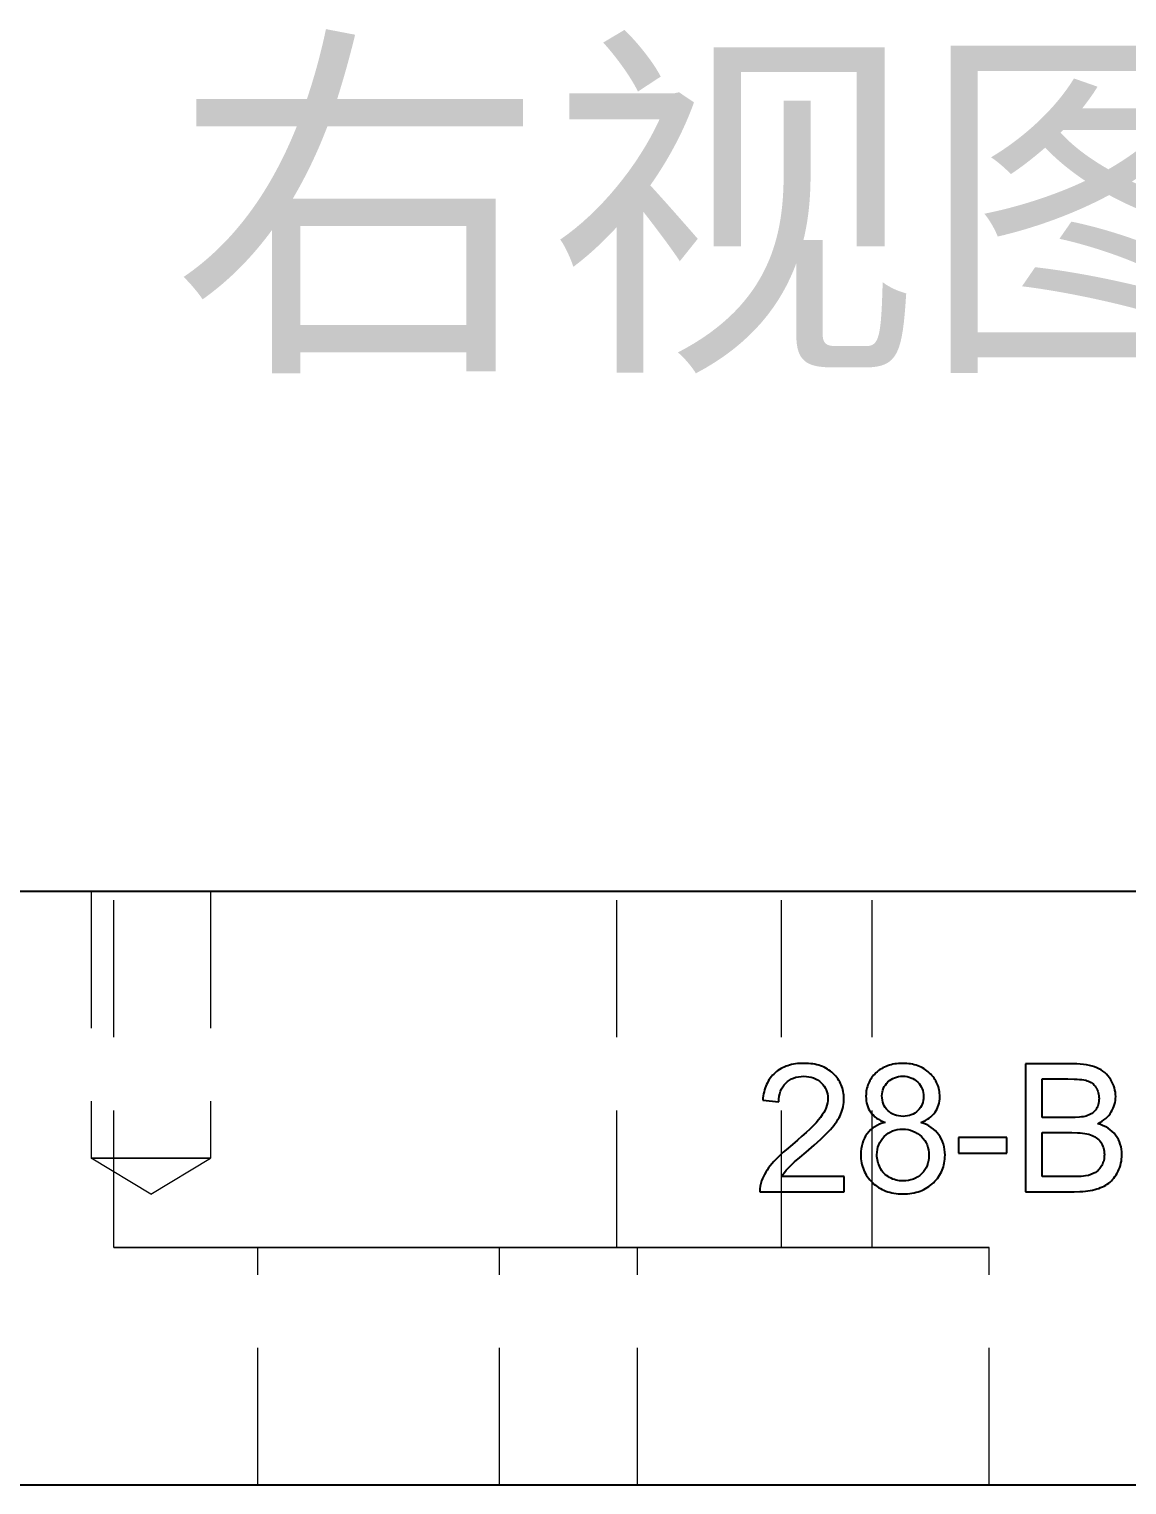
# Model space of a CAD drawing. Header units: millimetres. Extents: x 18 to 1043, y 90 to 420.
# Drawn here: x 54.29 to 72.79, y 287.31 to 311.83 of the extents above; entities that cross this region are included whole.
import ezdxf
from ezdxf.enums import TextEntityAlignment as Align

# ---------------------------------------------------------------- set-up
doc = ezdxf.new("R2010")
doc.units = ezdxf.units.MM
doc.linetypes.add('WP_HIDDEN', pattern=[2.3, 1.5, -0.8])
for name, color, linetype, lineweight in [('ANNOTATIONS', 7, 'CONTINUOUS', 18), ('HIDDEN', 7, 'WP_HIDDEN', 13), ('VISIBLE', 7, 'CONTINUOUS', 25)]:
    doc.layers.add(name, color=color, linetype=linetype, lineweight=lineweight)
doc.styles.add('CJK', font='Arial Unicode.ttf')

msp = doc.modelspace()

# ---------------------------------------------------------------- linework, layer by layer
at = {"layer": 'HIDDEN', "ltscale": 1.538462}
for p, q in [((55.34115, 297.30769), (55.34115, 292.80769)), ((55.72115, 291.30769), (55.72115, 297.30769)), ((57.35115, 297.30769), (57.35115, 292.80769)), ((64.19615, 291.30769), (64.19615, 297.30769)), ((66.97115, 291.30769), (66.97115, 297.30769)), ((68.49615, 291.30769), (68.49615, 297.30769)), ((56.34615, 292.20383), (55.34115, 292.80769)), ((56.34615, 292.20383), (57.35115, 292.80769)), ((58.14615, 287.30769), (58.14615, 291.30769)), ((62.22115, 287.30769), (62.22115, 291.30769)), ((64.54615, 287.30769), (64.54615, 291.30769)), ((70.47115, 287.30769), (70.47115, 291.30769))]:
    msp.add_line(p, q, dxfattribs=at)
for points in [[(57.35115, 297.30769), (57.32596, 297.30769), (57.25163, 297.30769), (57.13189, 297.30769), (56.97276, 297.30769), (56.78221, 297.30769), (56.56979, 297.30769), (56.34615, 297.30769), (56.12252, 297.30769), (55.9101, 297.30769), (55.71955, 297.30769), (55.56041, 297.30769), (55.44068, 297.30769), (55.36635, 297.30769), (55.34115, 297.30769)], [(55.34115, 297.30769), (55.34747, 297.30769), (55.36635, 297.30769), (55.39755, 297.30769), (55.44068, 297.30769), (55.4952, 297.30769), (55.56041, 297.30769), (55.63551, 297.30769), (55.71955, 297.30769), (55.81146, 297.30769), (55.9101, 297.30769), (56.01422, 297.30769), (56.12252, 297.30769), (56.23363, 297.30769), (56.34615, 297.30769)], [(66.97115, 297.30769), (66.83012, 297.30769), (66.4141, 297.30769), (65.74396, 297.30769), (64.85328, 297.30769), (63.78675, 297.30769), (62.59783, 297.30769), (61.34615, 297.30769), (60.09447, 297.30769), (58.90556, 297.30769), (57.83902, 297.30769), (56.94835, 297.30769), (56.2782, 297.30769), (55.86218, 297.30769), (55.72115, 297.30769)], [(55.72115, 297.30769), (55.75652, 297.30769), (55.86218, 297.30769), (56.03681, 297.30769), (56.2782, 297.30769), (56.58333, 297.30769), (56.94835, 297.30769), (57.36868, 297.30769), (57.83902, 297.30769), (58.35347, 297.30769), (58.90556, 297.30769), (59.48833, 297.30769), (60.09447, 297.30769), (60.71635, 297.30769), (61.34615, 297.30769)], [(56.34615, 297.30769), (56.45868, 297.30769), (56.56979, 297.30769), (56.67808, 297.30769), (56.78221, 297.30769), (56.88085, 297.30769), (56.97276, 297.30769), (57.0568, 297.30769), (57.13189, 297.30769), (57.19711, 297.30769), (57.25163, 297.30769), (57.29476, 297.30769), (57.32596, 297.30769), (57.34483, 297.30769), (57.35115, 297.30769)], [(61.34615, 297.30769), (61.97595, 297.30769), (62.59783, 297.30769), (63.20397, 297.30769), (63.78675, 297.30769), (64.33883, 297.30769), (64.85328, 297.30769), (65.32363, 297.30769), (65.74396, 297.30769), (66.10898, 297.30769), (66.4141, 297.30769), (66.6555, 297.30769), (66.83012, 297.30769), (66.93579, 297.30769), (66.97115, 297.30769)], [(68.49615, 297.30769), (68.44225, 297.30769), (68.28324, 297.30769), (68.02709, 297.30769), (67.68666, 297.30769), (67.279, 297.30769), (66.82457, 297.30769), (66.34615, 297.30769), (65.86773, 297.30769), (65.4133, 297.30769), (65.00565, 297.30769), (64.66522, 297.30769), (64.40907, 297.30769), (64.25006, 297.30769), (64.19615, 297.30769)], [(64.19615, 297.30769), (64.20967, 297.30769), (64.25006, 297.30769), (64.3168, 297.30769), (64.40907, 297.30769), (64.5257, 297.30769), (64.66522, 297.30769), (64.82587, 297.30769), (65.00565, 297.30769), (65.20228, 297.30769), (65.4133, 297.30769), (65.63605, 297.30769), (65.86773, 297.30769), (66.10543, 297.30769), (66.34615, 297.30769)], [(66.34615, 297.30769), (66.58688, 297.30769), (66.82457, 297.30769), (67.05625, 297.30769), (67.279, 297.30769), (67.49002, 297.30769), (67.68666, 297.30769), (67.86643, 297.30769), (68.02709, 297.30769), (68.16661, 297.30769), (68.28324, 297.30769), (68.3755, 297.30769), (68.44225, 297.30769), (68.48264, 297.30769), (68.49615, 297.30769)], [(57.35115, 292.80769), (57.32596, 292.80769), (57.25163, 292.80769), (57.13189, 292.80769), (56.97276, 292.80769), (56.78221, 292.80769), (56.56979, 292.80769), (56.34615, 292.80769), (56.12252, 292.80769), (55.9101, 292.80769), (55.71955, 292.80769), (55.56041, 292.80769), (55.44068, 292.80769), (55.36635, 292.80769), (55.34115, 292.80769)], [(55.34115, 292.80769), (55.34747, 292.80769), (55.36635, 292.80769), (55.39755, 292.80769), (55.44068, 292.80769), (55.4952, 292.80769), (55.56041, 292.80769), (55.63551, 292.80769), (55.71955, 292.80769), (55.81146, 292.80769), (55.9101, 292.80769), (56.01422, 292.80769), (56.12252, 292.80769), (56.23363, 292.80769), (56.34615, 292.80769)], [(56.34615, 292.80769), (56.45868, 292.80769), (56.56979, 292.80769), (56.67808, 292.80769), (56.78221, 292.80769), (56.88085, 292.80769), (56.97276, 292.80769), (57.0568, 292.80769), (57.13189, 292.80769), (57.19711, 292.80769), (57.25163, 292.80769), (57.29476, 292.80769), (57.32596, 292.80769), (57.34483, 292.80769), (57.35115, 292.80769)], [(66.97115, 291.30769), (66.83012, 291.30769), (66.4141, 291.30769), (65.74396, 291.30769), (64.85328, 291.30769), (63.78675, 291.30769), (62.59783, 291.30769), (61.34615, 291.30769), (60.09447, 291.30769), (58.90556, 291.30769), (57.83902, 291.30769), (56.94835, 291.30769), (56.2782, 291.30769), (55.86218, 291.30769), (55.72115, 291.30769)], [(55.72115, 291.30769), (55.75652, 291.30769), (55.86218, 291.30769), (56.03681, 291.30769), (56.2782, 291.30769), (56.58333, 291.30769), (56.94835, 291.30769), (57.36868, 291.30769), (57.83902, 291.30769), (58.35347, 291.30769), (58.90556, 291.30769), (59.48833, 291.30769), (60.09447, 291.30769), (60.71635, 291.30769), (61.34615, 291.30769)], [(64.54615, 291.30769), (64.46592, 291.30769), (64.22925, 291.30769), (63.84801, 291.30769), (63.34132, 291.30769), (62.73458, 291.30769), (62.05822, 291.30769), (61.34615, 291.30769), (60.63409, 291.30769), (59.95773, 291.30769), (59.35099, 291.30769), (58.84429, 291.30769), (58.46305, 291.30769), (58.22638, 291.30769), (58.14615, 291.30769)], [(58.14615, 291.30769), (58.16627, 291.30769), (58.22638, 291.30769), (58.32573, 291.30769), (58.46305, 291.30769), (58.63664, 291.30769), (58.84429, 291.30769), (59.08341, 291.30769), (59.35099, 291.30769), (59.64365, 291.30769), (59.95773, 291.30769), (60.28926, 291.30769), (60.63409, 291.30769), (60.98787, 291.30769), (61.34615, 291.30769)], [(61.34615, 291.30769), (61.97595, 291.30769), (62.59783, 291.30769), (63.20397, 291.30769), (63.78675, 291.30769), (64.33883, 291.30769), (64.85328, 291.30769), (65.32363, 291.30769), (65.74396, 291.30769), (66.10898, 291.30769), (66.4141, 291.30769), (66.6555, 291.30769), (66.83012, 291.30769), (66.93579, 291.30769), (66.97115, 291.30769)], [(61.34615, 291.30769), (61.70444, 291.30769), (62.05822, 291.30769), (62.40305, 291.30769), (62.73458, 291.30769), (63.04866, 291.30769), (63.34132, 291.30769), (63.6089, 291.30769), (63.84801, 291.30769), (64.05567, 291.30769), (64.22925, 291.30769), (64.36658, 291.30769), (64.46592, 291.30769), (64.52603, 291.30769), (64.54615, 291.30769)], [(70.47115, 291.30769), (70.36773, 291.30769), (70.06265, 291.30769), (69.57121, 291.30769), (68.91805, 291.30769), (68.13592, 291.30769), (67.26405, 291.30769), (66.34615, 291.30769), (65.42825, 291.30769), (64.55638, 291.30769), (63.77426, 291.30769), (63.1211, 291.30769), (62.62966, 291.30769), (62.32458, 291.30769), (62.22115, 291.30769)], [(62.22115, 291.30769), (62.24709, 291.30769), (62.32458, 291.30769), (62.45264, 291.30769), (62.62966, 291.30769), (62.85342, 291.30769), (63.1211, 291.30769), (63.42934, 291.30769), (63.77426, 291.30769), (64.15152, 291.30769), (64.55638, 291.30769), (64.98375, 291.30769), (65.42825, 291.30769), (65.8843, 291.30769), (66.34615, 291.30769)], [(68.49615, 291.30769), (68.44225, 291.30769), (68.28324, 291.30769), (68.02709, 291.30769), (67.68666, 291.30769), (67.279, 291.30769), (66.82457, 291.30769), (66.34615, 291.30769), (65.86773, 291.30769), (65.4133, 291.30769), (65.00565, 291.30769), (64.66522, 291.30769), (64.40907, 291.30769), (64.25006, 291.30769), (64.19615, 291.30769)], [(64.19615, 291.30769), (64.20967, 291.30769), (64.25006, 291.30769), (64.3168, 291.30769), (64.40907, 291.30769), (64.5257, 291.30769), (64.66522, 291.30769), (64.82587, 291.30769), (65.00565, 291.30769), (65.20228, 291.30769), (65.4133, 291.30769), (65.63605, 291.30769), (65.86773, 291.30769), (66.10543, 291.30769), (66.34615, 291.30769)], [(66.34615, 291.30769), (66.58688, 291.30769), (66.82457, 291.30769), (67.05625, 291.30769), (67.279, 291.30769), (67.49002, 291.30769), (67.68666, 291.30769), (67.86643, 291.30769), (68.02709, 291.30769), (68.16661, 291.30769), (68.28324, 291.30769), (68.3755, 291.30769), (68.44225, 291.30769), (68.48264, 291.30769), (68.49615, 291.30769)], [(66.34615, 291.30769), (66.80801, 291.30769), (67.26405, 291.30769), (67.70855, 291.30769), (68.13592, 291.30769), (68.54079, 291.30769), (68.91805, 291.30769), (69.26297, 291.30769), (69.57121, 291.30769), (69.83889, 291.30769), (70.06265, 291.30769), (70.23967, 291.30769), (70.36773, 291.30769), (70.44522, 291.30769), (70.47115, 291.30769)], [(64.54615, 287.30769), (64.46592, 287.30769), (64.22925, 287.30769), (63.84801, 287.30769), (63.34132, 287.30769), (62.73458, 287.30769), (62.05822, 287.30769), (61.34615, 287.30769), (60.63409, 287.30769), (59.95773, 287.30769), (59.35099, 287.30769), (58.84429, 287.30769), (58.46305, 287.30769), (58.22638, 287.30769), (58.14615, 287.30769)], [(58.14615, 287.30769), (58.16627, 287.30769), (58.22638, 287.30769), (58.32573, 287.30769), (58.46305, 287.30769), (58.63664, 287.30769), (58.84429, 287.30769), (59.08341, 287.30769), (59.35099, 287.30769), (59.64365, 287.30769), (59.95773, 287.30769), (60.28926, 287.30769), (60.63409, 287.30769), (60.98787, 287.30769), (61.34615, 287.30769)], [(61.34615, 287.30769), (61.70444, 287.30769), (62.05822, 287.30769), (62.40305, 287.30769), (62.73458, 287.30769), (63.04866, 287.30769), (63.34132, 287.30769), (63.6089, 287.30769), (63.84801, 287.30769), (64.05567, 287.30769), (64.22925, 287.30769), (64.36658, 287.30769), (64.46592, 287.30769), (64.52603, 287.30769), (64.54615, 287.30769)], [(70.47115, 287.30769), (70.36773, 287.30769), (70.06265, 287.30769), (69.57121, 287.30769), (68.91805, 287.30769), (68.13592, 287.30769), (67.26405, 287.30769), (66.34615, 287.30769), (65.42825, 287.30769), (64.55638, 287.30769), (63.77426, 287.30769), (63.1211, 287.30769), (62.62966, 287.30769), (62.32458, 287.30769), (62.22115, 287.30769)], [(62.22115, 287.30769), (62.24709, 287.30769), (62.32458, 287.30769), (62.45264, 287.30769), (62.62966, 287.30769), (62.85342, 287.30769), (63.1211, 287.30769), (63.42934, 287.30769), (63.77426, 287.30769), (64.15152, 287.30769), (64.55638, 287.30769), (64.98375, 287.30769), (65.42825, 287.30769), (65.8843, 287.30769), (66.34615, 287.30769)], [(66.34615, 287.30769), (66.80801, 287.30769), (67.26405, 287.30769), (67.70855, 287.30769), (68.13592, 287.30769), (68.54079, 287.30769), (68.91805, 287.30769), (69.26297, 287.30769), (69.57121, 287.30769), (69.83889, 287.30769), (70.06265, 287.30769), (70.23967, 287.30769), (70.36773, 287.30769), (70.44522, 287.30769), (70.47115, 287.30769)]]:
    msp.add_lwpolyline(points, dxfattribs=at)
at = {"layer": 'VISIBLE'}
for p, q in [((23.84615, 297.30769), (123.84615, 297.30769)), ((66.8413, 294.22786), (66.82035, 294.20625)), ((66.86346, 294.24835), (66.8413, 294.22786)), ((66.88672, 294.26764), (66.86346, 294.24835)), ((66.91094, 294.28569), (66.88672, 294.26764)), ((66.93614, 294.3025), (66.91094, 294.28569)), ((66.96232, 294.31806), (66.93614, 294.3025)), ((66.98948, 294.33238), (66.96232, 294.31806)), ((67.0176, 294.34545), (66.98948, 294.33238)), ((67.04671, 294.35727), (67.0176, 294.34545)), ((67.07679, 294.36786), (67.04671, 294.35727)), ((67.10784, 294.37719), (67.07679, 294.36786)), ((67.13987, 294.38528), (67.10784, 294.37719)), ((67.17287, 294.39213), (67.13987, 294.38528)), ((67.20685, 294.39773), (67.17287, 294.39213)), ((67.24181, 294.40209), (67.20685, 294.39773)), ((67.27774, 294.4052), (67.24181, 294.40209)), ((67.31464, 294.40707), (67.27774, 294.4052)), ((67.35252, 294.40769), (67.31464, 294.40707)), ((67.39075, 294.40702), (67.35252, 294.40769)), ((67.42798, 294.40501), (67.39075, 294.40702)), ((67.46419, 294.40165), (67.42798, 294.40501)), ((67.49939, 294.39695), (67.46419, 294.40165)), ((67.53358, 294.39091), (67.49939, 294.39695)), ((67.56676, 294.38353), (67.53358, 294.39091)), ((67.59894, 294.3748), (67.56676, 294.38353)), ((67.6301, 294.36474), (67.59894, 294.3748)), ((67.66025, 294.35332), (67.6301, 294.36474)), ((67.6894, 294.34057), (67.66025, 294.35332)), ((67.71753, 294.32648), (67.6894, 294.34057)), ((67.74465, 294.31104), (67.71753, 294.32648)), ((67.77077, 294.29426), (67.74465, 294.31104)), ((67.79587, 294.27614), (67.77077, 294.29426)), ((67.81997, 294.25667), (67.79587, 294.27614)), ((67.84305, 294.23586), (67.81997, 294.25667)), ((67.86493, 294.21406), (67.84305, 294.23586)), ((68.54224, 294.22731), (68.52311, 294.20642)), ((68.56269, 294.24761), (68.54224, 294.22731)), ((68.58424, 294.267), (68.56269, 294.24761)), ((68.60666, 294.28513), (68.58424, 294.267)), ((68.62995, 294.30201), (68.60666, 294.28513)), ((68.65411, 294.31765), (68.62995, 294.30201)), ((68.67915, 294.33203), (68.65411, 294.31765)), ((68.70506, 294.34516), (68.67915, 294.33203)), ((68.73184, 294.35704), (68.70506, 294.34516)), ((68.75949, 294.36767), (68.73184, 294.35704)), ((68.78801, 294.37705), (68.75949, 294.36767)), ((68.81741, 294.38518), (68.78801, 294.37705)), ((68.84768, 294.39206), (68.81741, 294.38518)), ((68.87882, 294.39769), (68.84768, 294.39206)), ((68.91083, 294.40206), (68.87882, 294.39769)), ((68.94371, 294.40519), (68.91083, 294.40206)), ((68.97747, 294.40707), (68.94371, 294.40519)), ((69.0121, 294.40769), (68.97747, 294.40707)), ((69.04691, 294.40705), (69.0121, 294.40769)), ((69.08087, 294.40513), (69.04691, 294.40705)), ((69.11397, 294.40194), (69.08087, 294.40513)), ((69.1462, 294.39746), (69.11397, 294.40194)), ((69.17758, 294.3917), (69.1462, 294.39746)), ((69.20809, 294.38466), (69.17758, 294.3917)), ((69.23775, 294.37635), (69.20809, 294.38466)), ((69.26654, 294.36675), (69.23775, 294.37635)), ((69.29447, 294.35588), (69.26654, 294.36675)), ((69.32155, 294.34373), (69.29447, 294.35588)), ((69.34776, 294.33029), (69.32155, 294.34373)), ((69.37311, 294.31558), (69.34776, 294.33029)), ((69.3976, 294.29959), (69.37311, 294.31558)), ((69.42123, 294.28232), (69.3976, 294.29959)), ((69.444, 294.26377), (69.42123, 294.28232)), ((69.46591, 294.24394), (69.444, 294.26377)), ((69.48672, 294.22319), (69.46591, 294.24394)), ((71.07995, 294.39888), (71.07995, 292.24588)), ((71.88771, 294.39888), (71.07995, 294.39888)), ((71.94787, 294.39786), (71.88771, 294.39888)), ((72.00497, 294.3948), (71.94787, 294.39786)), ((72.05903, 294.38969), (72.00497, 294.3948)), ((72.11003, 294.38254), (72.05903, 294.38969)), ((72.15798, 294.37335), (72.11003, 294.38254)), ((72.20287, 294.36212), (72.15798, 294.37335)), ((72.24472, 294.34884), (72.20287, 294.36212)), ((72.28351, 294.33353), (72.24472, 294.34884)), ((72.31977, 294.31609), (72.28351, 294.33353)), ((72.35401, 294.29644), (72.31977, 294.31609)), ((72.38623, 294.2746), (72.35401, 294.29644)), ((72.41642, 294.25055), (72.38623, 294.2746)), ((72.4446, 294.2243), (72.41642, 294.25055)), ((66.69606, 293.99266), (66.68595, 293.96087)), ((66.70738, 294.02331), (66.69606, 293.99266)), ((66.7199, 294.05284), (66.70738, 294.02331)), ((66.73363, 294.08123), (66.7199, 294.05284)), ((66.74856, 294.10849), (66.73363, 294.08123)), ((66.7647, 294.13463), (66.74856, 294.10849)), ((66.78205, 294.15963), (66.7647, 294.13463)), ((66.80059, 294.18351), (66.78205, 294.15963)), ((66.82035, 294.20625), (66.80059, 294.18351)), ((66.97116, 293.97601), (66.99096, 294.01153)), ((66.99096, 294.01153), (67.0143, 294.0443)), ((67.0143, 294.0443), (67.04117, 294.07431)), ((67.04117, 294.07431), (67.071, 294.10116)), ((67.071, 294.10116), (67.10322, 294.12443)), ((67.10322, 294.12443), (67.13783, 294.14412)), ((67.13783, 294.14412), (67.17482, 294.16023)), ((67.17482, 294.16023), (67.2142, 294.17276)), ((67.2142, 294.17276), (67.25596, 294.18171)), ((67.25596, 294.18171), (67.30011, 294.18708)), ((67.30011, 294.18708), (67.34665, 294.18887)), ((67.34665, 294.18887), (67.39074, 294.18718)), ((67.39074, 294.18718), (67.4327, 294.18212)), ((67.4327, 294.18212), (67.47253, 294.17369)), ((67.47253, 294.17369), (67.51022, 294.16188)), ((67.51022, 294.16188), (67.54578, 294.1467)), ((67.54578, 294.1467), (67.5792, 294.12815)), ((67.5792, 294.12815), (67.61049, 294.10622)), ((67.61049, 294.10622), (67.63964, 294.08092)), ((67.63964, 294.08092), (67.66598, 294.05317)), ((67.66598, 294.05317), (67.6888, 294.02388)), ((67.6888, 294.02388), (67.70811, 293.99305)), ((67.70811, 293.99305), (67.72391, 293.96068)), ((67.88539, 294.19162), (67.86493, 294.21406)), ((67.90444, 294.16854), (67.88539, 294.19162)), ((67.92208, 294.14481), (67.90444, 294.16854)), ((67.93831, 294.12044), (67.92208, 294.14481)), ((67.95313, 294.09543), (67.93831, 294.12044)), ((67.96654, 294.06977), (67.95313, 294.09543)), ((67.97854, 294.04347), (67.96654, 294.06977)), ((67.98912, 294.01653), (67.97854, 294.04347)), ((67.99829, 293.98895), (67.98912, 294.01653)), ((68.00606, 293.96073), (67.99829, 293.98895)), ((68.41029, 293.9921), (68.40435, 293.96536)), ((68.41755, 294.01825), (68.41029, 293.9921)), ((68.42612, 294.04382), (68.41755, 294.01825)), ((68.43602, 294.06881), (68.42612, 294.04382)), ((68.44724, 294.09321), (68.43602, 294.06881)), ((68.45977, 294.11702), (68.44724, 294.09321)), ((68.47362, 294.14025), (68.45977, 294.11702)), ((68.4888, 294.16289), (68.47362, 294.14025)), ((68.50529, 294.18495), (68.4888, 294.16289)), ((68.52311, 294.20642), (68.50529, 294.18495)), ((68.67807, 293.95733), (68.68899, 293.98693)), ((68.68899, 293.98693), (68.70304, 294.01534)), ((68.70304, 294.01534), (68.7202, 294.04256)), ((68.7202, 294.04256), (68.74049, 294.06858)), ((68.74049, 294.06858), (68.7639, 294.09341)), ((68.7639, 294.09341), (68.78967, 294.11612)), ((68.78967, 294.11612), (68.81704, 294.13581)), ((68.81704, 294.13581), (68.84602, 294.15247)), ((68.84602, 294.15247), (68.87661, 294.1661)), ((68.87661, 294.1661), (68.90881, 294.17671)), ((68.90881, 294.17671), (68.94261, 294.18428)), ((68.94261, 294.18428), (68.97802, 294.18882)), ((68.97802, 294.18882), (69.01503, 294.19034)), ((69.01503, 294.19034), (69.05172, 294.18879)), ((69.05172, 294.18879), (69.08686, 294.18414)), ((69.08686, 294.18414), (69.12047, 294.1764)), ((69.12047, 294.1764), (69.15254, 294.16555)), ((69.15254, 294.16555), (69.18307, 294.15161)), ((69.18307, 294.15161), (69.21206, 294.13457)), ((69.21206, 294.13457), (69.23952, 294.11444)), ((69.23952, 294.11444), (69.26544, 294.0912)), ((69.26544, 294.0912), (69.28902, 294.0657)), ((69.28902, 294.0657), (69.30945, 294.03875)), ((69.30945, 294.03875), (69.32674, 294.01035)), ((69.32674, 294.01035), (69.34089, 293.98051)), ((69.50618, 294.20189), (69.48672, 294.22319)), ((69.52431, 294.18003), (69.50618, 294.20189)), ((69.54109, 294.15761), (69.52431, 294.18003)), ((69.55652, 294.13464), (69.54109, 294.15761)), ((69.57062, 294.11111), (69.55652, 294.13464)), ((69.58337, 294.08702), (69.57062, 294.11111)), ((69.59478, 294.06238), (69.58337, 294.08702)), ((69.60485, 294.03718), (69.59478, 294.06238)), ((69.61358, 294.01143), (69.60485, 294.03718)), ((69.62096, 293.98512), (69.61358, 294.01143)), ((69.627, 293.95825), (69.62096, 293.98512)), ((71.36487, 293.49421), (71.36487, 294.14481)), ((71.36487, 294.14481), (71.79519, 294.14481)), ((71.79519, 294.14481), (71.90267, 294.14293)), ((71.90267, 294.14293), (71.95001, 294.14057)), ((71.95001, 294.14057), (71.99309, 294.13728)), ((71.99309, 294.13728), (72.03189, 294.13305)), ((72.03189, 294.13305), (72.06643, 294.12787)), ((72.06643, 294.12787), (72.09669, 294.12176)), ((72.09669, 294.12176), (72.12269, 294.1147)), ((72.12269, 294.1147), (72.14587, 294.10637)), ((72.14587, 294.10637), (72.16767, 294.09644)), ((72.16767, 294.09644), (72.1881, 294.08489)), ((72.1881, 294.08489), (72.20714, 294.07174)), ((72.20714, 294.07174), (72.22481, 294.05699)), ((72.22481, 294.05699), (72.2411, 294.04063)), ((72.2411, 294.04063), (72.25602, 294.02266)), ((72.25602, 294.02266), (72.26956, 294.00309)), ((72.26956, 294.00309), (72.28161, 293.98231)), ((72.28161, 293.98231), (72.29205, 293.96073)), ((72.47076, 294.19584), (72.4446, 294.2243)), ((72.49491, 294.16519), (72.47076, 294.19584)), ((72.51703, 294.13233), (72.49491, 294.16519)), ((72.53682, 294.09817), (72.51703, 294.13233)), ((72.55397, 294.06362), (72.53682, 294.09817)), ((72.56849, 294.02868), (72.55397, 294.06362)), ((72.58036, 293.99336), (72.56849, 294.02868)), ((72.5896, 293.95764), (72.58036, 293.99336)), ((66.65754, 293.82243), (66.65345, 293.785)), ((66.65345, 293.785), (66.92515, 293.75709)), ((66.66283, 293.85874), (66.65754, 293.82243)), ((66.66933, 293.89391), (66.66283, 293.85874)), ((66.67704, 293.92796), (66.66933, 293.89391)), ((66.68595, 293.96087), (66.67704, 293.92796)), ((66.92515, 293.75709), (66.92728, 293.80638)), ((66.92728, 293.80638), (66.93295, 293.85292)), ((66.93295, 293.85292), (66.94215, 293.8967)), ((66.94215, 293.8967), (66.95489, 293.93773)), ((66.95489, 293.93773), (66.97116, 293.97601)), ((67.72391, 293.96068), (67.7362, 293.92678)), ((67.74429, 293.73979), (67.73465, 293.70091)), ((67.7362, 293.92678), (67.74497, 293.89133)), ((67.75007, 293.7781), (67.74429, 293.73979)), ((67.74497, 293.89133), (67.75024, 293.85435)), ((67.752, 293.81584), (67.75007, 293.7781)), ((67.75024, 293.85435), (67.752, 293.81584)), ((68.01241, 293.93186), (68.00606, 293.96073)), ((68.01735, 293.90235), (68.01241, 293.93186)), ((68.01626, 293.71365), (68.02039, 293.74562)), ((68.02087, 293.87219), (68.01735, 293.90235)), ((68.02039, 293.74562), (68.02287, 293.77772)), ((68.02299, 293.8414), (68.02087, 293.87219)), ((68.02287, 293.77772), (68.0237, 293.80996)), ((68.0237, 293.80996), (68.02299, 293.8414)), ((68.39446, 293.88163), (68.3938, 293.85255)), ((68.3938, 293.85255), (68.39503, 293.81432)), ((68.39643, 293.91013), (68.39446, 293.88163)), ((68.39503, 293.81432), (68.39875, 293.77747)), ((68.39973, 293.93804), (68.39643, 293.91013)), ((68.39875, 293.77747), (68.40495, 293.74199)), ((68.40435, 293.96536), (68.39973, 293.93804)), ((68.40495, 293.74199), (68.41362, 293.70789)), ((68.66403, 293.86136), (68.66559, 293.89455)), ((68.66556, 293.82405), (68.66403, 293.86136)), ((68.67018, 293.78848), (68.66556, 293.82405)), ((68.66559, 293.89455), (68.67027, 293.92653)), ((68.67786, 293.75466), (68.67018, 293.78848)), ((68.67027, 293.92653), (68.67807, 293.95733)), ((68.68863, 293.72258), (68.67786, 293.75466)), ((69.34089, 293.98051), (69.35189, 293.94922)), ((69.35231, 293.74813), (69.34162, 293.71799)), ((69.35189, 293.94922), (69.35975, 293.91648)), ((69.35994, 293.77963), (69.35231, 293.74813)), ((69.35975, 293.91648), (69.36447, 293.8823)), ((69.36452, 293.81247), (69.35994, 293.77963)), ((69.36447, 293.8823), (69.36604, 293.84668)), ((69.36604, 293.84668), (69.36452, 293.81247)), ((69.6181, 293.70514), (69.62669, 293.73833)), ((69.62669, 293.73833), (69.63283, 293.77274)), ((69.6317, 293.93082), (69.627, 293.95825)), ((69.63506, 293.90284), (69.6317, 293.93082)), ((69.63283, 293.77274), (69.63651, 293.80837)), ((69.63707, 293.8743), (69.63506, 293.90284)), ((69.63651, 293.80837), (69.63774, 293.84521)), ((69.63774, 293.84521), (69.63707, 293.8743)), ((72.29205, 293.96073), (72.30088, 293.93834)), ((72.30088, 293.93834), (72.30811, 293.91515)), ((72.30811, 293.91515), (72.31373, 293.89116)), ((72.31752, 293.76021), (72.31322, 293.73492)), ((72.31373, 293.89116), (72.31775, 293.86637)), ((72.3201, 293.78669), (72.31752, 293.76021)), ((72.31775, 293.86637), (72.32016, 293.84077)), ((72.32096, 293.81437), (72.3201, 293.78669)), ((72.32016, 293.84077), (72.32096, 293.81437)), ((72.58275, 293.71413), (72.59094, 293.74688)), ((72.5962, 293.92153), (72.5896, 293.95764)), ((72.59094, 293.74688), (72.59679, 293.78013)), ((72.60015, 293.88503), (72.5962, 293.92153)), ((72.59679, 293.78013), (72.6003, 293.81389)), ((72.60147, 293.84815), (72.60015, 293.88503)), ((72.6003, 293.81389), (72.60147, 293.84815)), ((67.62863, 293.49788), (67.59423, 293.45397)), ((67.65754, 293.53963), (67.62863, 293.49788)), ((67.6826, 293.58081), (67.65754, 293.53963)), ((67.70381, 293.62142), (67.6826, 293.58081)), ((67.72115, 293.66145), (67.70381, 293.62142)), ((67.73465, 293.70091), (67.72115, 293.66145)), ((67.92136, 293.46041), (67.94003, 293.49265)), ((67.94003, 293.49265), (67.95652, 293.52448)), ((67.95652, 293.52448), (67.97082, 293.55589)), ((67.97082, 293.55589), (67.98322, 293.58717)), ((67.98322, 293.58717), (67.99396, 293.61858)), ((67.99396, 293.61858), (68.00304, 293.65013)), ((68.00304, 293.65013), (68.01048, 293.68182)), ((68.01048, 293.68182), (68.01626, 293.71365)), ((68.41362, 293.70789), (68.42478, 293.67517)), ((68.42478, 293.67517), (68.43841, 293.64382)), ((68.43841, 293.64382), (68.45452, 293.61385)), ((68.45452, 293.61385), (68.4731, 293.58526)), ((68.4731, 293.58526), (68.49426, 293.55816)), ((68.49426, 293.55816), (68.51808, 293.53267)), ((68.51808, 293.53267), (68.54456, 293.50878)), ((68.54456, 293.50878), (68.57371, 293.4865)), ((68.70246, 293.69224), (68.68863, 293.72258)), ((68.71938, 293.66365), (68.70246, 293.69224)), ((68.73936, 293.6368), (68.71938, 293.66365)), ((68.76243, 293.6117), (68.73936, 293.6368)), ((68.78794, 293.58898), (68.76243, 293.6117)), ((68.8153, 293.56929), (68.78794, 293.58898)), ((68.84449, 293.55263), (68.8153, 293.56929)), ((68.87551, 293.539), (68.84449, 293.55263)), ((68.90837, 293.5284), (68.87551, 293.539)), ((68.94307, 293.52083), (68.90837, 293.5284)), ((68.9796, 293.51628), (68.94307, 293.52083)), ((69.01797, 293.51477), (68.9796, 293.51628)), ((69.0553, 293.51627), (69.01797, 293.51477)), ((69.0909, 293.52078), (69.0553, 293.51627)), ((69.12478, 293.5283), (69.0909, 293.52078)), ((69.15694, 293.53882), (69.12478, 293.5283)), ((69.18738, 293.55234), (69.15694, 293.53882)), ((69.2161, 293.56888), (69.18738, 293.55234)), ((69.2431, 293.58842), (69.2161, 293.56888)), ((69.26838, 293.61096), (69.2431, 293.58842)), ((69.29127, 293.63569), (69.26838, 293.61096)), ((69.3111, 293.66177), (69.29127, 293.63569)), ((69.32789, 293.6892), (69.3111, 293.66177)), ((69.34162, 293.71799), (69.32789, 293.6892)), ((69.46022, 293.48631), (69.48878, 293.50849)), ((69.48878, 293.50849), (69.51479, 293.53225)), ((69.51479, 293.53225), (69.53825, 293.5576)), ((69.53825, 293.5576), (69.55917, 293.58453)), ((69.55917, 293.58453), (69.57758, 293.61286)), ((69.57758, 293.61286), (69.59354, 293.6424)), ((69.59354, 293.6424), (69.60705, 293.67316)), ((69.60705, 293.67316), (69.6181, 293.70514)), ((71.83043, 293.49421), (71.36487, 293.49421)), ((71.91846, 293.49577), (71.83043, 293.49421)), ((71.99309, 293.50045), (71.91846, 293.49577)), ((72.02537, 293.50396), (71.99309, 293.50045)), ((72.05431, 293.50825), (72.02537, 293.50396)), ((72.0799, 293.51332), (72.05431, 293.50825)), ((72.10213, 293.51917), (72.0799, 293.51332)), ((72.12847, 293.52792), (72.10213, 293.51917)), ((72.15312, 293.53799), (72.12847, 293.52792)), ((72.17611, 293.5494), (72.15312, 293.53799)), ((72.19741, 293.56213), (72.17611, 293.5494)), ((72.21704, 293.5762), (72.19741, 293.56213)), ((72.235, 293.5916), (72.21704, 293.5762)), ((72.25128, 293.60832), (72.235, 293.5916)), ((72.26589, 293.62638), (72.25128, 293.60832)), ((72.2788, 293.64571), (72.26589, 293.62638)), ((72.28998, 293.66622), (72.2788, 293.64571)), ((72.29945, 293.68793), (72.28998, 293.66622)), ((72.30719, 293.71083), (72.29945, 293.68793)), ((72.31322, 293.73492), (72.30719, 293.71083)), ((72.43258, 293.47805), (72.45966, 293.50339)), ((72.45966, 293.50339), (72.48435, 293.53019)), ((72.48435, 293.53019), (72.50665, 293.55846)), ((72.50665, 293.55846), (72.52657, 293.5882)), ((72.52657, 293.5882), (72.54413, 293.61893)), ((72.54413, 293.61893), (72.55934, 293.65016)), ((72.55934, 293.65016), (72.57222, 293.68189)), ((72.57222, 293.68189), (72.58275, 293.71413)), ((67.44835, 293.2998), (67.3855, 293.24093)), ((67.50409, 293.35493), (67.44835, 293.2998)), ((67.55272, 293.40632), (67.50409, 293.35493)), ((67.59423, 293.45397), (67.55272, 293.40632)), ((67.72386, 293.21756), (67.76213, 293.25689)), ((67.76213, 293.25689), (67.79532, 293.29301)), ((67.79532, 293.29301), (67.82489, 293.32731)), ((67.82489, 293.32731), (67.85228, 293.36121)), ((67.85228, 293.36121), (67.87749, 293.39469)), ((67.87749, 293.39469), (67.90051, 293.42775)), ((67.90051, 293.42775), (67.92136, 293.46041)), ((68.44165, 293.25433), (68.41362, 293.22031)), ((68.47251, 293.28553), (68.44165, 293.25433)), ((68.50618, 293.3139), (68.47251, 293.28553)), ((68.54268, 293.33945), (68.50618, 293.3139)), ((68.582, 293.36218), (68.54268, 293.33945)), ((68.57371, 293.4865), (68.60551, 293.46582)), ((68.62414, 293.38209), (68.582, 293.36218)), ((68.60551, 293.46582), (68.63998, 293.44675)), ((68.66911, 293.39917), (68.62414, 293.38209)), ((68.63998, 293.44675), (68.67711, 293.42929)), ((68.7169, 293.41343), (68.66911, 293.39917)), ((68.67711, 293.42929), (68.7169, 293.41343)), ((68.76679, 293.22949), (68.80244, 293.25069)), ((68.80244, 293.25069), (68.84008, 293.26804)), ((68.84008, 293.26804), (68.87972, 293.28153)), ((68.87972, 293.28153), (68.92136, 293.29117)), ((68.92136, 293.29117), (68.965, 293.29695)), ((68.965, 293.29695), (69.01063, 293.29888)), ((69.01063, 293.29888), (69.05736, 293.29693)), ((69.05736, 293.29693), (69.1021, 293.29108)), ((69.1021, 293.29108), (69.14484, 293.28133)), ((69.14484, 293.28133), (69.18558, 293.26767)), ((69.18558, 293.26767), (69.22433, 293.25012)), ((69.22433, 293.25012), (69.26108, 293.22866)), ((69.32051, 293.41343), (69.35926, 293.42928)), ((69.3686, 293.39604), (69.32051, 293.41343)), ((69.35926, 293.42928), (69.39546, 293.44671)), ((69.41373, 293.37617), (69.3686, 293.39604)), ((69.39546, 293.44671), (69.42911, 293.46572)), ((69.45589, 293.35382), (69.41373, 293.37617)), ((69.42911, 293.46572), (69.46022, 293.48631)), ((69.4951, 293.32899), (69.45589, 293.35382)), ((69.53134, 293.30168), (69.4951, 293.32899)), ((69.56463, 293.27189), (69.53134, 293.30168)), ((69.59496, 293.23963), (69.56463, 293.27189)), ((72.3004, 293.3914), (72.33703, 293.41086)), ((72.34782, 293.37582), (72.3004, 293.3914)), ((72.33703, 293.41086), (72.37126, 293.43179)), ((72.39242, 293.35772), (72.34782, 293.37582)), ((72.37126, 293.43179), (72.40311, 293.45419)), ((72.4342, 293.33709), (72.39242, 293.35772)), ((72.40311, 293.45419), (72.43258, 293.47805)), ((72.47315, 293.31393), (72.4342, 293.33709)), ((72.50928, 293.28826), (72.47315, 293.31393)), ((72.54259, 293.26005), (72.50928, 293.28826)), ((72.57308, 293.22933), (72.54259, 293.26005)), ((67.15426, 293.04187), (67.04783, 292.9521)), ((67.23845, 293.11196), (67.15426, 293.04187)), ((67.31553, 293.17832), (67.23845, 293.11196)), ((67.3855, 293.24093), (67.31553, 293.17832)), ((67.38777, 292.9141), (67.52009, 293.0281)), ((67.52009, 293.0281), (67.63212, 293.12925)), ((67.63212, 293.12925), (67.68053, 293.17501)), ((67.68053, 293.17501), (67.72386, 293.21756)), ((68.32212, 293.01648), (68.3138, 292.96931)), ((68.33376, 293.06151), (68.32212, 293.01648)), ((68.34874, 293.10441), (68.33376, 293.06151)), ((68.36704, 293.14518), (68.34874, 293.10441)), ((68.38867, 293.18381), (68.36704, 293.14518)), ((68.41362, 293.22031), (68.38867, 293.18381)), ((68.59609, 292.99722), (68.6095, 293.03673)), ((68.6095, 293.03673), (68.62675, 293.07432)), ((68.62675, 293.07432), (68.64783, 293.10998)), ((68.64783, 293.10998), (68.67274, 293.14371)), ((68.67274, 293.14371), (68.70148, 293.17552)), ((68.70148, 293.17552), (68.73313, 293.20443)), ((68.73313, 293.20443), (68.76679, 293.22949)), ((69.26108, 293.22866), (69.29583, 293.20331)), ((69.29583, 293.20331), (69.32859, 293.17405)), ((69.32859, 293.17405), (69.35837, 293.14181)), ((69.35837, 293.14181), (69.38417, 293.1075)), ((69.38417, 293.1075), (69.406, 293.07113)), ((69.406, 293.07113), (69.42387, 293.03269)), ((69.42387, 293.03269), (69.43776, 292.99219)), ((69.62232, 293.20489), (69.59496, 293.23963)), ((69.64659, 293.16804), (69.62232, 293.20489)), ((69.66762, 293.12944), (69.64659, 293.16804)), ((69.68541, 293.0891), (69.66762, 293.12944)), ((69.69998, 293.04701), (69.68541, 293.0891)), ((69.7113, 293.00318), (69.69998, 293.04701)), ((69.71939, 292.95761), (69.7113, 293.00318)), ((69.9535, 293.15789), (69.9535, 292.89207)), ((70.76566, 293.15789), (69.9535, 293.15789)), ((70.76566, 292.89207), (70.76566, 293.15789)), ((71.36487, 292.49995), (71.36487, 293.24014)), ((71.36487, 293.24014), (71.86274, 293.24014)), ((71.86274, 293.24014), (71.95954, 293.23789)), ((71.95954, 293.23789), (72.00342, 293.23508)), ((72.00342, 293.23508), (72.04431, 293.23114)), ((72.04431, 293.23114), (72.08218, 293.22608)), ((72.08218, 293.22608), (72.11705, 293.2199)), ((72.11705, 293.2199), (72.14891, 293.21259)), ((72.14891, 293.21259), (72.17777, 293.20415)), ((72.17777, 293.20415), (72.20438, 293.19433)), ((72.20438, 293.19433), (72.22949, 293.18286)), ((72.22949, 293.18286), (72.25312, 293.16973)), ((72.25312, 293.16973), (72.27525, 293.15496)), ((72.27525, 293.15496), (72.29589, 293.13853)), ((72.29589, 293.13853), (72.31504, 293.12044)), ((72.31504, 293.12044), (72.3327, 293.10071)), ((72.3327, 293.10071), (72.34887, 293.07932)), ((72.34887, 293.07932), (72.36332, 293.05661)), ((72.36332, 293.05661), (72.37585, 293.03292)), ((72.37585, 293.03292), (72.38645, 293.00824)), ((72.38645, 293.00824), (72.39513, 292.98258)), ((72.60074, 293.19608), (72.57308, 293.22933)), ((72.62535, 293.16078), (72.60074, 293.19608)), ((72.64668, 293.12393), (72.62535, 293.16078)), ((72.66473, 293.08552), (72.64668, 293.12393)), ((72.6795, 293.04554), (72.66473, 293.08552)), ((72.69098, 293.00401), (72.6795, 293.04554)), ((72.69919, 292.96091), (72.69098, 293.00401)), ((66.87489, 292.78908), (66.83998, 292.75177)), ((66.91313, 292.82777), (66.87489, 292.78908)), ((66.9547, 292.86784), (66.91313, 292.82777)), ((66.9996, 292.90928), (66.9547, 292.86784)), ((67.04783, 292.9521), (66.9996, 292.90928)), ((67.19244, 292.74649), (67.27946, 292.82227)), ((67.27946, 292.82227), (67.38777, 292.9141)), ((68.30881, 292.92001), (68.30715, 292.86857)), ((68.30715, 292.86857), (68.30791, 292.83369)), ((68.30791, 292.83369), (68.3102, 292.79954)), ((68.3138, 292.96931), (68.30881, 292.92001)), ((68.3102, 292.79954), (68.31401, 292.76611)), ((68.31401, 292.76611), (68.31935, 292.73341)), ((68.57885, 292.8671), (68.58076, 292.9124)), ((68.57968, 292.83895), (68.57885, 292.8671)), ((68.5822, 292.81102), (68.57968, 292.83895)), ((68.58076, 292.9124), (68.58651, 292.95577)), ((68.58638, 292.78332), (68.5822, 292.81102)), ((68.59225, 292.75586), (68.58638, 292.78332)), ((68.58651, 292.95577), (68.59609, 292.99722)), ((68.59979, 292.72862), (68.59225, 292.75586)), ((69.43776, 292.99219), (69.44769, 292.94962)), ((69.44792, 292.76843), (69.43828, 292.7266)), ((69.44769, 292.94962), (69.45364, 292.90499)), ((69.4537, 292.81233), (69.44792, 292.76843)), ((69.45364, 292.90499), (69.45563, 292.85829)), ((69.45563, 292.85829), (69.4537, 292.81233)), ((69.71365, 292.72869), (69.71899, 292.76079)), ((69.71899, 292.76079), (69.72281, 292.79358)), ((69.72424, 292.91029), (69.71939, 292.95761)), ((69.72281, 292.79358), (69.7251, 292.82706)), ((69.72586, 292.86123), (69.72424, 292.91029)), ((69.7251, 292.82706), (69.72586, 292.86123)), ((69.9535, 292.89207), (70.76566, 292.89207)), ((72.3999, 292.7733), (72.39391, 292.751)), ((72.39513, 292.98258), (72.40188, 292.95592)), ((72.40456, 292.79635), (72.3999, 292.7733)), ((72.40188, 292.95592), (72.40669, 292.92828)), ((72.40789, 292.82015), (72.40456, 292.79635)), ((72.40669, 292.92828), (72.40959, 292.89966)), ((72.40988, 292.84472), (72.40789, 292.82015)), ((72.40959, 292.89966), (72.41055, 292.87004)), ((72.41055, 292.87004), (72.40988, 292.84472)), ((72.68978, 292.7241), (72.69676, 292.75959)), ((72.69676, 292.75959), (72.70176, 292.79574)), ((72.70411, 292.91626), (72.69919, 292.96091)), ((72.70176, 292.79574), (72.70475, 292.83256)), ((72.70575, 292.87004), (72.70411, 292.91626)), ((72.70475, 292.83256), (72.70575, 292.87004)), ((66.6843, 292.53788), (66.66561, 292.50188)), ((66.70503, 292.57375), (66.6843, 292.53788)), ((66.72781, 292.60948), (66.70503, 292.57375)), ((66.75263, 292.64507), (66.72781, 292.60948)), ((66.77949, 292.68052), (66.75263, 292.64507)), ((66.80839, 292.71584), (66.77949, 292.68052)), ((66.83998, 292.75177), (66.80839, 292.71584)), ((66.97068, 292.49995), (66.99417, 292.53588)), ((66.99417, 292.53588), (67.02061, 292.57173)), ((67.02061, 292.57173), (67.04998, 292.60748)), ((67.04998, 292.60748), (67.08229, 292.64314)), ((67.08229, 292.64314), (67.12672, 292.68679)), ((67.12672, 292.68679), (67.19244, 292.74649)), ((68.31935, 292.73341), (68.32622, 292.70145)), ((68.32622, 292.70145), (68.33461, 292.67021)), ((68.33461, 292.67021), (68.34453, 292.63969)), ((68.34453, 292.63969), (68.35598, 292.60991)), ((68.35598, 292.60991), (68.36895, 292.58086)), ((68.36895, 292.58086), (68.38345, 292.55253)), ((68.38345, 292.55253), (68.39947, 292.52494)), ((68.39947, 292.52494), (68.41702, 292.49807)), ((68.609, 292.70161), (68.59979, 292.72862)), ((68.61989, 292.67483), (68.609, 292.70161)), ((68.63245, 292.64828), (68.61989, 292.67483)), ((68.64667, 292.62259), (68.63245, 292.64828)), ((68.66251, 292.59839), (68.64667, 292.62259)), ((68.67999, 292.57569), (68.66251, 292.59839)), ((68.69909, 292.55447), (68.67999, 292.57569)), ((68.71982, 292.53475), (68.69909, 292.55447)), ((68.74219, 292.51652), (68.71982, 292.53475)), ((68.76618, 292.49978), (68.74219, 292.51652)), ((69.30039, 292.51984), (69.26645, 292.49508)), ((69.33226, 292.54841), (69.30039, 292.51984)), ((69.36118, 292.57992), (69.33226, 292.54841)), ((69.38624, 292.61349), (69.36118, 292.57992)), ((69.40744, 292.64913), (69.38624, 292.61349)), ((69.42479, 292.68683), (69.40744, 292.64913)), ((69.43828, 292.7266), (69.42479, 292.68683)), ((69.61599, 292.49664), (69.63354, 292.52324)), ((69.63354, 292.52324), (69.64956, 292.55052)), ((69.64956, 292.55052), (69.66406, 292.5785)), ((69.66406, 292.5785), (69.67703, 292.60716)), ((69.67703, 292.60716), (69.68847, 292.63651)), ((69.68847, 292.63651), (69.69839, 292.66655)), ((69.69839, 292.66655), (69.70678, 292.69727)), ((69.70678, 292.69727), (69.71365, 292.72869)), ((72.14197, 292.52051), (72.09479, 292.51023)), ((72.18511, 292.53373), (72.14197, 292.52051)), ((72.22421, 292.54988), (72.18511, 292.53373)), ((72.25928, 292.56897), (72.22421, 292.54988)), ((72.27543, 292.57984), (72.25928, 292.56897)), ((72.29085, 292.59188), (72.27543, 292.57984)), ((72.30554, 292.60508), (72.29085, 292.59188)), ((72.31949, 292.61946), (72.30554, 292.60508)), ((72.33271, 292.635), (72.31949, 292.61946)), ((72.34519, 292.65172), (72.33271, 292.635)), ((72.35694, 292.66961), (72.34519, 292.65172)), ((72.36796, 292.68867), (72.35694, 292.66961)), ((72.37794, 292.70869), (72.36796, 292.68867)), ((72.38659, 292.72947), (72.37794, 292.70869)), ((72.39391, 292.751), (72.38659, 292.72947)), ((72.58971, 292.49968), (72.60804, 292.52753)), ((72.60804, 292.52753), (72.62542, 292.55724)), ((72.62542, 292.55724), (72.64186, 292.5888)), ((72.64186, 292.5888), (72.65684, 292.62163)), ((72.65684, 292.62163), (72.66981, 292.65512)), ((72.66981, 292.65512), (72.68079, 292.68928)), ((72.68079, 292.68928), (72.68978, 292.7241)), ((66.60434, 292.29315), (66.60351, 292.24588)), ((66.60975, 292.3395), (66.60434, 292.29315)), ((66.61976, 292.38494), (66.60975, 292.3395)), ((66.63435, 292.42945), (66.61976, 292.38494)), ((66.64896, 292.46573), (66.63435, 292.42945)), ((66.66561, 292.50188), (66.64896, 292.46573)), ((68.02663, 292.49995), (66.97068, 292.49995)), ((68.02663, 292.24588), (68.02663, 292.49995)), ((68.41702, 292.49807), (68.43609, 292.47193)), ((68.43609, 292.47193), (68.4567, 292.44652)), ((68.4567, 292.44652), (68.47882, 292.42183)), ((68.47882, 292.42183), (68.50248, 292.39788)), ((68.50248, 292.39788), (68.52737, 292.37503)), ((68.52737, 292.37503), (68.55324, 292.35365)), ((68.55324, 292.35365), (68.58006, 292.33374)), ((68.58006, 292.33374), (68.60785, 292.31531)), ((68.60785, 292.31531), (68.6366, 292.29836)), ((68.6366, 292.29836), (68.66632, 292.28288)), ((68.66632, 292.28288), (68.697, 292.26887)), ((68.697, 292.26887), (68.72865, 292.25634)), ((68.7918, 292.48453), (68.76618, 292.49978)), ((68.81849, 292.47093), (68.7918, 292.48453)), ((68.84568, 292.45915), (68.81849, 292.47093)), ((68.87338, 292.44918), (68.84568, 292.45915)), ((68.90158, 292.44102), (68.87338, 292.44918)), ((68.93029, 292.43468), (68.90158, 292.44102)), ((68.9595, 292.43014), (68.93029, 292.43468)), ((68.98922, 292.42742), (68.9595, 292.43014)), ((69.01944, 292.42652), (68.98922, 292.42742)), ((69.06577, 292.42842), (69.01944, 292.42652)), ((69.11004, 292.43414), (69.06577, 292.42842)), ((69.15224, 292.44366), (69.11004, 292.43414)), ((69.19237, 292.45699), (69.15224, 292.44366)), ((69.23044, 292.47413), (69.19237, 292.45699)), ((69.26645, 292.49508), (69.23044, 292.47413)), ((69.30436, 292.25616), (69.336, 292.26864)), ((69.336, 292.26864), (69.36668, 292.28259)), ((69.36668, 292.28259), (69.3964, 292.29801)), ((69.3964, 292.29801), (69.42515, 292.3149)), ((69.42515, 292.3149), (69.45294, 292.33326)), ((69.45294, 292.33326), (69.47977, 292.35309)), ((69.47977, 292.35309), (69.50563, 292.37438)), ((69.50563, 292.37438), (69.53053, 292.39714)), ((69.53053, 292.39714), (69.55418, 292.42099)), ((69.55418, 292.42099), (69.57631, 292.44552)), ((69.57631, 292.44552), (69.59691, 292.47074)), ((69.59691, 292.47074), (69.61599, 292.49664)), ((71.90093, 292.49995), (71.36487, 292.49995)), ((71.96481, 292.50059), (71.90093, 292.49995)), ((72.01842, 292.50252), (71.96481, 292.50059)), ((72.06175, 292.50573), (72.01842, 292.50252)), ((72.09479, 292.51023), (72.06175, 292.50573)), ((72.13299, 292.25993), (72.17341, 292.26612)), ((72.17341, 292.26612), (72.21183, 292.27342)), ((72.21183, 292.27342), (72.24826, 292.28186)), ((72.24826, 292.28186), (72.28295, 292.29139)), ((72.28295, 292.29139), (72.31614, 292.30201)), ((72.31614, 292.30201), (72.34785, 292.3137)), ((72.34785, 292.3137), (72.37806, 292.32647)), ((72.37806, 292.32647), (72.40677, 292.34032)), ((72.40677, 292.34032), (72.434, 292.35524)), ((72.434, 292.35524), (72.45974, 292.37125)), ((72.45974, 292.37125), (72.48398, 292.38833)), ((72.48398, 292.38833), (72.50701, 292.40689)), ((72.50701, 292.40689), (72.5291, 292.4273)), ((72.5291, 292.4273), (72.55024, 292.44957)), ((72.55024, 292.44957), (72.57045, 292.4737)), ((72.57045, 292.4737), (72.58971, 292.49968)), ((66.60351, 292.24588), (68.02663, 292.24588)), ((68.72865, 292.25634), (68.76126, 292.24528)), ((68.76126, 292.24528), (68.79483, 292.2357)), ((68.79483, 292.2357), (68.82936, 292.22759)), ((68.82936, 292.22759), (68.86486, 292.22096)), ((68.86486, 292.22096), (68.90133, 292.2158)), ((68.90133, 292.2158), (68.93876, 292.21211)), ((68.93876, 292.21211), (68.97715, 292.2099)), ((68.97715, 292.2099), (69.0165, 292.20916)), ((69.0165, 292.20916), (69.05586, 292.2099)), ((69.05586, 292.2099), (69.09425, 292.2121)), ((69.09425, 292.2121), (69.13168, 292.21577)), ((69.13168, 292.21577), (69.16814, 292.22091)), ((69.16814, 292.22091), (69.20364, 292.22752)), ((69.20364, 292.22752), (69.23818, 292.2356)), ((69.23818, 292.2356), (69.27175, 292.24514)), ((69.27175, 292.24514), (69.30436, 292.25616)), ((71.07995, 292.24588), (71.90093, 292.24588)), ((71.90093, 292.24588), (71.99974, 292.24813)), ((71.99974, 292.24813), (72.04615, 292.25094)), ((72.04615, 292.25094), (72.09057, 292.25487)), ((72.09057, 292.25487), (72.13299, 292.25993)), ((23.84615, 287.30769), (123.84615, 287.30769))]:
    msp.add_line(p, q, dxfattribs=at)

# ---------------------------------------------------------------- texts
at = {"layer": 'ANNOTATIONS', "style": 'CJK'}
msp.add_text('右视图 Y / Z', height=4.615385, dxfattribs=at).set_placement((73.84615, 306.53846), align=Align.CENTER)

doc.saveas('drawing.dxf')
